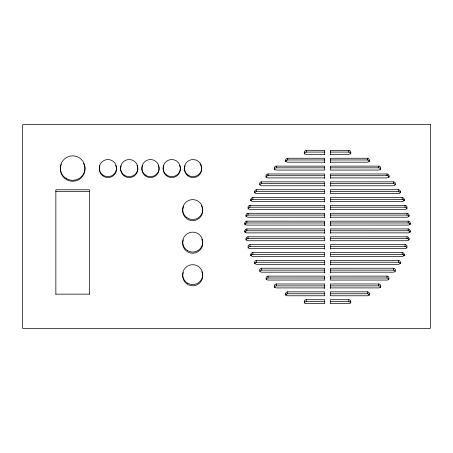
<?xml version="1.0" encoding="UTF-8"?>
<svg xmlns="http://www.w3.org/2000/svg" width="453" height="453" viewBox="0 0 453 453"><rect width="100%" height="100%" fill="white"/><g stroke="black" fill="none" stroke-linecap="round" stroke-linejoin="round"><path stroke-width="0.68" d="M304.28 154.06L304.28 152.372A1.988 1.971 0 0 1 306.268 150.39L324.688 150.402L324.688 154.711M350.769 154.06L350.769 152.372A1.988 1.971 0 0 0 348.782 150.385L330.362 150.402L330.362 154.711M304.303 153.765A1.988 1.976 0 0 1 306.268 152.083L324.688 152.083M330.362 152.083L348.782 152.083A1.988 1.976 0 0 1 350.747 153.765M324.688 154.337L306.268 154.337A1.988 1.971 0 0 1 304.28 152.367M330.362 154.337L348.782 154.331A1.988 1.971 0 0 0 350.769 152.355M285.724 161.37L285.724 160.237A1.988 1.971 0 0 1 287.712 158.256L324.688 158.261L324.688 162.587M369.325 161.353L369.325 160.22A1.988 1.971 0 0 0 367.338 158.25L330.362 158.256L330.362 162.587M285.775 161.495A1.988 1.976 0 0 1 287.712 159.96L324.688 159.954M330.362 159.954L367.338 159.954A1.988 1.976 0 0 1 369.274 161.483M324.688 162.197L287.712 162.202A1.988 1.971 0 0 1 285.724 160.226M330.362 162.197L367.338 162.191A1.988 1.971 0 0 0 369.325 160.22M276.336 166.126L324.688 166.126L324.688 170.062L276.336 170.062A1.988 1.971 0 0 1 274.354 168.091A1.988 1.971 0 0 1 276.336 166.115L276.336 167.837A1.988 1.976 0 0 0 274.354 169.665M378.708 166.126L330.362 166.126L330.362 170.062L378.708 170.056A1.988 1.971 0 0 0 380.696 168.086A1.988 1.971 0 0 0 378.708 166.109L378.708 167.837A1.988 1.976 0 0 1 380.69 169.665M276.336 167.837L324.688 167.837M330.362 167.837L378.708 167.837M266.041 177.095L266.041 175.945A1.988 1.971 0 0 1 268.029 173.975L324.688 173.986L324.688 178.335M389.008 177.095L389.008 175.945A1.988 1.971 0 0 0 387.021 173.975L330.362 173.986L330.362 178.335M266.132 177.095A1.988 1.976 0 0 1 268.029 175.713L324.688 175.707M330.362 175.707L387.021 175.702A1.988 1.976 0 0 1 388.917 177.095M324.688 177.921L268.029 177.921A1.988 1.971 0 0 1 266.041 175.945M330.362 177.921L387.021 177.921A1.988 1.971 0 0 0 389.008 175.945M324.688 185.781L261.641 185.781A1.988 1.971 0 0 1 259.654 183.81A1.988 1.971 0 0 1 261.641 181.834L324.688 181.846L324.688 186.211M330.362 185.781L393.408 185.781A1.988 1.971 0 0 0 395.395 183.81A1.988 1.971 0 0 0 393.408 181.834L330.362 181.846L330.362 186.211M259.796 184.83A1.988 1.976 0 0 1 261.641 183.59L324.688 183.584M330.362 183.584L393.408 183.578A1.988 1.976 0 0 1 395.254 184.83M256.675 189.711L324.688 189.711L324.688 193.646L256.675 193.652A1.988 1.971 0 0 1 254.688 191.681A1.988 1.971 0 0 1 256.675 189.705L256.675 191.46A1.988 1.976 0 0 0 254.824 192.718M398.374 189.705L330.362 189.711L330.362 193.646L398.374 193.646A1.988 1.971 0 0 0 400.361 191.67A1.988 1.971 0 0 0 398.374 189.705L398.374 191.455A1.988 1.976 0 0 1 400.22 192.706M55.855 191.387L89.479 191.387M256.675 191.46L324.688 191.46M330.362 191.46L398.374 191.455M250.866 200.713L250.866 199.535A1.988 1.971 0 0 1 252.853 197.559L324.688 197.57L324.688 201.964M404.184 200.713L404.184 199.535A1.988 1.971 0 0 0 402.196 197.559L330.362 197.57L330.362 201.964M250.917 200.86A1.988 1.976 0 0 1 252.853 199.337L324.688 199.337M330.362 199.337L402.196 199.331A1.988 1.976 0 0 1 404.133 200.86M324.688 201.506L252.853 201.506A1.988 1.971 0 0 1 250.866 199.535M330.362 201.506L402.196 201.506A1.988 1.971 0 0 0 404.184 199.535M324.688 209.377L250.005 209.377A1.988 1.971 0 0 1 248.018 207.406A1.988 1.971 0 0 1 250.005 205.43L324.688 205.436L324.688 209.841M330.362 209.377L405.044 209.371A1.988 1.971 0 0 0 407.032 207.395A1.988 1.971 0 0 0 405.044 205.424L330.362 205.436L330.362 209.841M248.023 209.043A1.988 1.976 0 0 1 250.005 207.214L324.688 207.208M330.362 207.208L405.044 207.208A1.988 1.976 0 0 1 407.026 209.026M409.008 216.455L409.008 215.26A1.988 1.971 0 0 0 407.02 213.289L330.362 213.295L330.362 217.717M246.177 216.347A1.988 1.976 0 0 1 248.029 215.09L324.688 215.084M330.362 215.084L407.02 215.084A1.988 1.976 0 0 1 408.866 216.33M324.688 217.236L248.029 217.242A1.988 1.971 0 0 1 246.041 215.266A1.988 1.971 0 0 1 248.029 213.295M330.362 217.236L407.02 217.23A1.988 1.971 0 0 0 409.008 215.26M244.88 224.343L244.88 223.136A1.988 1.971 0 0 1 246.868 221.155L324.688 221.166L324.688 225.594M244.931 224.501A1.988 1.976 0 0 1 246.868 222.967L324.688 222.967M330.362 222.967L408.181 222.967A1.988 1.976 0 0 1 410.118 224.501M324.688 225.101L246.868 225.101A1.988 1.971 0 0 1 244.88 223.131M330.362 225.101L408.181 225.096A1.988 1.971 0 0 0 410.169 223.125A1.988 1.971 0 0 0 408.181 221.149M244.88 232.129L244.88 230.917A1.988 1.971 0 0 1 246.868 228.935L324.688 228.941L324.688 233.38M410.169 232.112L410.169 230.9A1.988 1.971 0 0 0 408.181 228.929L330.362 228.935L330.362 233.38M244.971 232.151A1.988 1.976 0 0 1 246.868 230.753L324.688 230.753M330.362 230.753L408.181 230.747A1.988 1.976 0 0 1 410.078 232.134M324.688 232.876L246.868 232.882A1.988 1.971 0 0 1 244.88 230.905M330.362 232.876L408.181 232.87A1.988 1.971 0 0 0 410.169 230.9M407.02 236.794L330.362 236.8L330.362 240.736L407.02 240.736A1.988 1.971 0 0 0 409.008 238.765A1.988 1.971 0 0 0 407.02 236.789L407.02 238.623A1.988 1.976 0 0 1 408.866 239.875M246.183 239.875A1.988 1.976 0 0 1 248.029 238.629L324.688 238.629M330.362 238.629L407.02 238.623M324.688 248.601L250.005 248.606A1.988 1.971 0 0 1 248.018 246.63A1.988 1.971 0 0 1 250.005 244.66L324.688 244.665L324.688 249.133M248.063 248.046A1.988 1.976 0 0 1 250.005 246.506L324.688 246.506M330.362 246.5L405.044 246.5A1.988 1.976 0 0 1 406.981 248.029M330.362 248.601L405.044 248.601A1.988 1.971 0 0 0 407.032 246.625A1.988 1.971 0 0 0 405.044 244.654M252.853 252.531L324.688 252.525L324.688 256.46L252.853 256.46A1.988 1.971 0 0 1 250.866 254.49A1.988 1.971 0 0 1 252.853 252.514L252.853 254.382A1.988 1.976 0 0 0 250.956 255.764M402.196 252.525L330.362 252.525L330.362 256.46L402.196 256.46A1.988 1.971 0 0 0 404.184 254.49A1.988 1.971 0 0 0 402.196 252.514L402.196 254.376A1.988 1.976 0 0 1 404.093 255.764M252.853 254.382L324.688 254.376M330.362 254.376L402.196 254.376M254.688 263.612L254.688 262.366A1.988 1.971 0 0 1 256.675 260.384L324.688 260.39L324.688 264.886M330.362 264.326L398.374 264.326A1.988 1.971 0 0 0 400.361 262.349A1.988 1.971 0 0 0 398.374 260.379L330.362 260.39L330.362 264.886M254.824 263.51A1.988 1.976 0 0 1 256.675 262.259L324.688 262.253M330.362 262.253L398.374 262.247A1.988 1.976 0 0 1 400.22 263.499M324.688 264.326L256.675 264.331A1.988 1.971 0 0 1 254.688 262.361M324.688 272.185L261.641 272.185A1.988 1.971 0 0 1 259.654 270.214A1.988 1.971 0 0 1 261.641 268.238L324.688 268.25L324.688 272.757M330.362 272.185L393.408 272.185A1.988 1.971 0 0 0 395.395 270.214A1.988 1.971 0 0 0 393.408 268.238L330.362 268.25L330.362 272.757M259.796 271.375A1.988 1.976 0 0 1 261.641 270.135L324.688 270.13M330.362 270.13L393.408 270.124A1.988 1.976 0 0 1 395.254 271.375M268.029 276.12L324.688 276.115L324.688 280.05L268.029 280.05A1.988 1.971 0 0 1 266.041 278.074A1.988 1.971 0 0 1 268.029 276.12L268.029 278.012A1.988 1.976 0 0 0 266.132 279.393M387.021 276.109L330.362 276.115L330.362 280.05L387.021 280.05A1.988 1.971 0 0 0 389.008 278.074A1.988 1.971 0 0 0 387.021 276.104L387.021 278A1.988 1.976 0 0 1 388.917 279.388M268.029 278.012L324.688 278.006M330.362 278.006L387.021 278M274.354 287.225L274.354 285.956A1.988 1.971 0 0 1 276.336 283.974L324.688 283.974L324.688 288.51M380.696 287.208L380.696 285.939A1.988 1.971 0 0 0 378.708 283.969L330.362 283.974L330.362 288.51M274.399 287.423A1.988 1.976 0 0 1 276.336 285.883L324.688 285.883M330.362 285.883L378.708 285.877A1.988 1.976 0 0 1 380.645 287.406M324.688 287.915L276.336 287.921A1.988 1.971 0 0 1 274.354 285.945M330.362 287.915L378.708 287.91A1.988 1.971 0 0 0 380.696 285.939M287.712 291.845L324.688 291.84L324.688 295.775L287.712 295.775A1.988 1.971 0 0 1 285.724 293.804A1.988 1.971 0 0 1 287.712 291.828L287.712 293.759A1.988 1.976 0 0 0 285.815 295.141M367.338 291.834L330.362 291.84L330.362 295.775L367.338 295.775A1.988 1.971 0 0 0 369.325 293.804A1.988 1.971 0 0 0 367.338 291.828L367.338 293.754A1.988 1.976 0 0 1 369.235 295.141M287.712 293.759L324.688 293.759M330.362 293.754L367.338 293.754M55.855 294.144L89.479 294.144M306.268 299.705L324.688 299.705L324.688 303.64L306.268 303.64A1.988 1.971 0 0 1 304.28 301.664A1.988 1.971 0 0 1 306.268 299.693L306.268 301.636A1.988 1.976 0 0 0 304.422 302.881M348.782 299.699L330.362 299.699L330.362 303.64L348.782 303.64A1.988 1.971 0 0 0 350.769 301.664A1.988 1.971 0 0 0 348.782 299.693L348.782 301.63A1.988 1.976 0 0 1 350.628 302.876M306.268 301.636L324.688 301.63M330.362 301.63L348.782 301.63M410.169 223.136L410.169 224.343M409.008 238.765L409.008 239.982M408.181 222.967L408.181 221.166L330.362 221.166L330.362 225.594M408.181 228.935L408.181 230.747M407.02 213.295L407.02 215.084M405.044 205.43L405.044 207.208M405.044 246.5L405.044 244.66L330.362 244.665L330.362 249.133M404.184 254.49L404.184 255.724M402.196 197.57L402.196 199.331M400.361 191.67L400.361 192.842M400.361 262.349L400.361 263.595M398.374 260.384L398.374 262.247M393.408 181.846L393.408 183.578M393.408 268.25L393.408 270.124M387.021 173.98L387.021 175.702M380.696 168.097L380.696 169.813M378.708 283.974L378.708 285.877M369.325 293.804L369.325 295.084M367.338 158.256L367.338 159.954M350.769 301.664L350.769 302.955M348.782 150.402L348.782 152.083M324.688 217.717L324.688 213.295L248.029 213.301L248.029 215.09M306.268 150.402L306.268 152.083M304.28 301.664L304.28 302.955M287.712 158.261L287.712 159.96M285.724 293.804L285.724 295.084M276.336 283.98L276.336 285.883M274.354 168.097L274.354 169.813M268.029 173.986L268.029 175.713M261.641 181.851L261.641 183.59M261.641 268.255L261.641 270.135M256.675 260.39L256.675 262.259M254.688 191.687L254.688 192.853M252.853 197.576L252.853 199.337M250.866 254.49L250.866 255.724M250.005 205.441L250.005 207.214M250.005 244.665L250.005 246.506M248.029 238.629L248.029 236.806L324.688 236.8L324.688 240.736L248.029 240.736A1.988 1.971 0 0 1 246.041 238.765A1.988 1.971 0 0 1 248.029 236.789M246.868 221.166L246.868 222.967M246.868 228.941L246.868 230.753M246.041 215.277L246.041 216.472M246.041 238.765L246.041 239.982M89.479 294.342L89.479 189.773L55.855 189.773L55.855 294.342M201.308 205.566A10.034 9.96 0 0 1 193.188 220.634A10.034 9.96 0 0 1 183.629 206.426M201.772 239.003A10.034 9.96 0 0 1 193.188 253.21A10.034 9.96 0 0 1 183.255 239.903M201.772 271.579A10.034 9.96 0 0 1 193.188 285.786A10.034 9.96 0 0 1 183.255 272.48M199.977 163.912A8.63 8.567 0 0 1 194.094 177.514A8.63 8.567 0 0 1 185.067 165.73M179.564 165.351A8.63 8.567 0 0 1 171.97 177.576A8.63 8.567 0 0 1 163.788 165.73M158.278 165.351A8.63 8.567 0 0 1 150.69 177.576A8.63 8.567 0 0 1 142.502 165.73M136.999 165.351A8.63 8.567 0 0 1 129.405 177.576A8.63 8.567 0 0 1 121.223 165.73M115.719 165.351A8.63 8.567 0 0 1 108.125 177.576A8.63 8.567 0 0 1 99.943 165.73M83.539 163.25A12.327 12.242 0 0 1 73.261 181.24A12.327 12.242 0 0 1 61.268 164.326M430.35 124.575L22.65 124.575L22.65 328.425L430.35 328.425L430.35 124.575M66.495 178.686A12.327 12.225 0 0 0 84.988 168.097A12.327 12.225 0 0 0 66.495 157.508A12.327 12.225 0 0 0 66.495 178.686M102.944 175.096A8.63 8.556 0 0 0 116.512 168.867A8.63 8.556 0 0 0 104.286 160.328A8.63 8.556 0 0 0 102.944 175.096M124.23 175.096A8.63 8.556 0 0 0 137.791 168.867A8.63 8.556 0 0 0 125.572 160.328A8.63 8.556 0 0 0 124.23 175.096M145.509 175.096A8.63 8.556 0 0 0 159.071 168.867A8.63 8.556 0 0 0 146.851 160.328A8.63 8.556 0 0 0 145.509 175.096M166.789 175.096A8.63 8.556 0 0 0 180.356 168.867A8.63 8.556 0 0 0 168.131 160.328A8.63 8.556 0 0 0 166.789 175.096M188.074 175.096A8.63 8.556 0 0 0 201.636 168.867A8.63 8.556 0 0 0 189.416 160.328A8.63 8.556 0 0 0 188.074 175.096M187.684 283.25A10.034 9.949 0 0 0 202.734 274.631A10.034 9.949 0 0 0 187.684 266.013A10.034 9.949 0 0 0 187.684 283.25M187.684 250.713A10.034 9.949 0 0 0 202.734 242.095A10.034 9.949 0 0 0 187.684 233.476A10.034 9.949 0 0 0 187.684 250.713M186.919 217.689A10.034 9.949 0 0 0 202.689 210.447A10.034 9.949 0 0 0 188.482 200.526A10.034 9.949 0 0 0 186.919 217.689"/></g></svg>
